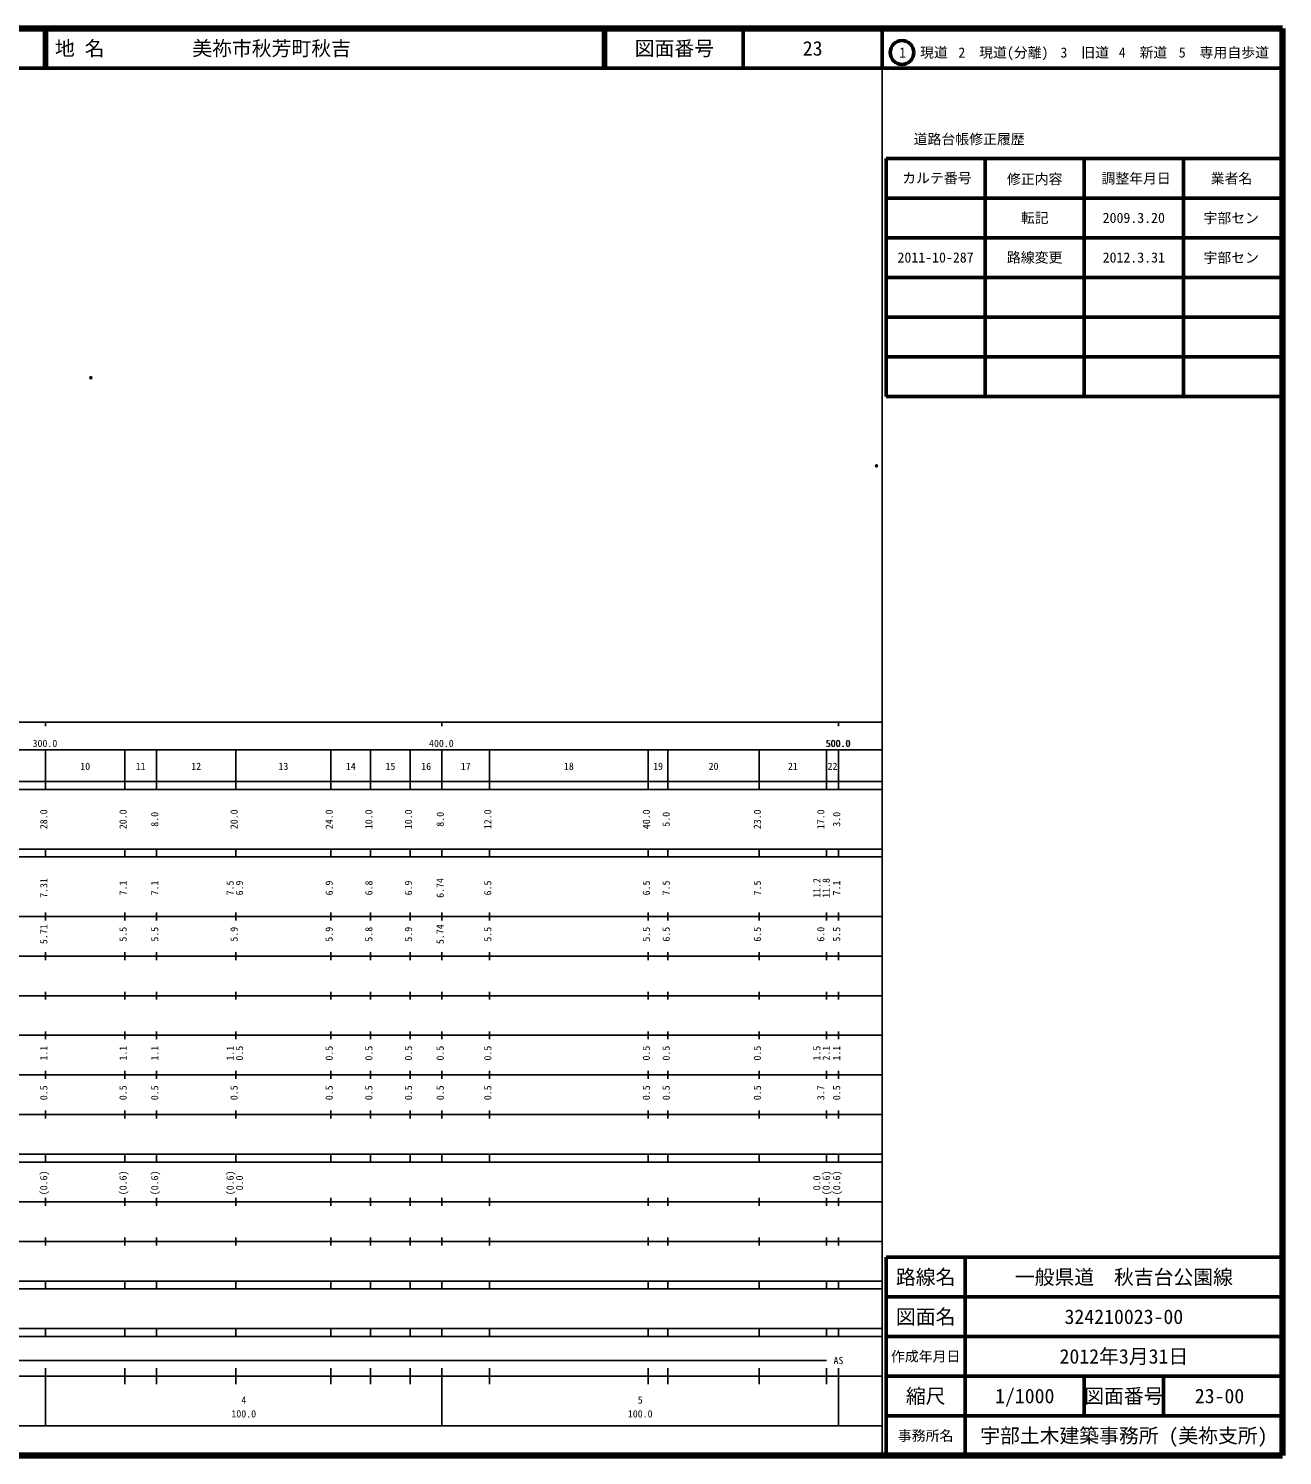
# Model space of a CAD drawing. Units: millimetres on the paper. Extents: x 40 to 680, y 20 to 380.
# Drawn here: x 363.7 to 680, y 20 to 380 of the extents above; entities that cross this region are included whole.
import ezdxf
from ezdxf.enums import TextEntityAlignment as Align

# ---------------------------------------------------------------- set-up
doc = ezdxf.new("R2010")
doc.units = ezdxf.units.MM
doc.header["$PDMODE"] = 32
doc.header["$PDSIZE"] = 0.5
doc.layers.add('M-OTRS', color=6, linetype='Continuous')
doc.layers.add('M-TTL-TXT', color=7, linetype='Continuous')
for name, color, linetype, lineweight in [('M-TTL', 2, 'Continuous', 140), ('M-TTL-BAND', 7, 'Continuous', 25), ('M-TTL-FRAM', 2, 'Continuous', 50), ('M-TTL-LINE', 7, 'Continuous', 50)]:
    doc.layers.add(name, color=color, linetype=linetype, lineweight=lineweight)
doc.styles.add('ＭＳ ゴシック', font='')
doc.styles.get('ＭＳ ゴシック').set_extended_font_data('MS Gothic')

msp = doc.modelspace()

# ---------------------------------------------------------------- linework, layer by layer
at = {"layer": 'M-OTRS'}
for p in [(379.416, 291.91), (577.604, 269.685)]:
    msp.add_point(p, dxfattribs=at)
at = {"layer": 'M-TTL'}
for p, q in [((680, 380), (40, 380)), ((680, 20), (680, 380)), ((40, 20), (680, 20))]:
    msp.add_line(p, q, dxfattribs=at)
at = {"layer": 'M-TTL-BAND'}
for p, q in [((579, 20), (579, 370)), ((40, 205), (579, 205)), ((368, 205), (368, 204)), ((468, 205), (468, 204)), ((568, 205), (568, 204)), ((68, 198), (579, 198)), ((368, 188), (368, 198)), ((388, 188), (388, 198)), ((396, 188), (396, 198)), ((416, 188), (416, 198)), ((440, 188), (440, 198)), ((450, 188), (450, 198)), ((460, 188), (460, 198)), ((468, 188), (468, 198)), ((480, 188), (480, 198)), ((520, 188), (520, 198)), ((525, 188), (525, 198)), ((548, 188), (548, 198)), ((565, 188), (565, 198)), ((568, 188), (568, 198)), ((40, 190), (579, 190)), ((40, 188), (579, 188)), ((40, 173), (579, 173)), ((368, 171), (368, 173)), ((388, 171), (388, 173)), ((396, 171), (396, 173)), ((416, 171), (416, 173)), ((440, 171), (440, 173)), ((450, 171), (450, 173)), ((460, 171), (460, 173)), ((468, 171), (468, 173)), ((480, 171), (480, 173)), ((520, 171), (520, 173)), ((525, 171), (525, 173)), ((548, 171), (548, 173)), ((565, 171), (565, 173)), ((568, 171), (568, 173)), ((40, 171), (579, 171)), ((40, 156), (579, 156)), ((368, 155), (368, 157)), ((388, 155), (388, 157)), ((396, 155), (396, 157)), ((416, 155), (416, 157)), ((440, 155), (440, 157)), ((450, 155), (450, 157)), ((460, 155), (460, 157)), ((468, 155), (468, 157)), ((480, 155), (480, 157)), ((520, 155), (520, 157)), ((525, 155), (525, 157)), ((548, 155), (548, 157)), ((565, 155), (565, 157)), ((568, 155), (568, 157)), ((46, 146), (579, 146)), ((368, 145), (368, 147)), ((388, 145), (388, 147)), ((396, 145), (396, 147)), ((416, 145), (416, 147)), ((440, 145), (440, 147)), ((450, 145), (450, 147)), ((460, 145), (460, 147)), ((468, 145), (468, 147)), ((480, 145), (480, 147)), ((520, 145), (520, 147)), ((525, 145), (525, 147)), ((548, 145), (548, 147)), ((565, 145), (565, 147)), ((568, 145), (568, 147)), ((368, 135), (368, 137)), ((388, 135), (388, 137)), ((396, 135), (396, 137)), ((416, 135), (416, 137)), ((440, 135), (440, 137)), ((450, 135), (450, 137)), ((460, 135), (460, 137)), ((468, 135), (468, 137)), ((480, 135), (480, 137)), ((520, 135), (520, 137)), ((525, 135), (525, 137)), ((548, 135), (548, 137)), ((565, 135), (565, 137)), ((568, 135), (568, 137)), ((52, 136), (579, 136)), ((46, 126), (579, 126)), ((368, 125), (368, 127)), ((388, 125), (388, 127)), ((396, 125), (396, 127)), ((416, 125), (416, 127)), ((440, 125), (440, 127)), ((450, 125), (450, 127)), ((460, 125), (460, 127)), ((468, 125), (468, 127)), ((480, 125), (480, 127)), ((520, 125), (520, 127)), ((525, 125), (525, 127)), ((548, 125), (548, 127)), ((565, 125), (565, 127)), ((568, 125), (568, 127)), ((52, 116), (579, 116)), ((368, 115), (368, 117)), ((388, 115), (388, 117)), ((396, 115), (396, 117)), ((416, 115), (416, 117)), ((440, 115), (440, 117)), ((450, 115), (450, 117)), ((460, 115), (460, 117)), ((468, 115), (468, 117)), ((480, 115), (480, 117)), ((520, 115), (520, 117)), ((525, 115), (525, 117)), ((548, 115), (548, 117)), ((565, 115), (565, 117)), ((568, 115), (568, 117)), ((46, 106), (579, 106)), ((368, 105), (368, 107)), ((388, 105), (388, 107)), ((396, 105), (396, 107)), ((416, 105), (416, 107)), ((440, 105), (440, 107)), ((450, 105), (450, 107)), ((460, 105), (460, 107)), ((468, 105), (468, 107)), ((480, 105), (480, 107)), ((520, 105), (520, 107)), ((525, 105), (525, 107)), ((548, 105), (548, 107)), ((565, 105), (565, 107)), ((568, 105), (568, 107)), ((40, 96), (579, 96)), ((40, 94), (579, 94)), ((368, 94), (368, 96)), ((388, 94), (388, 96)), ((396, 94), (396, 96)), ((416, 94), (416, 96)), ((440, 94), (440, 96)), ((450, 94), (450, 96)), ((460, 94), (460, 96)), ((468, 94), (468, 96)), ((480, 94), (480, 96)), ((520, 94), (520, 96)), ((525, 94), (525, 96)), ((548, 94), (548, 96)), ((565, 94), (565, 96)), ((568, 94), (568, 96)), ((49, 84), (579, 84)), ((368, 83), (368, 85)), ((388, 83), (388, 85)), ((396, 83), (396, 85)), ((416, 83), (416, 85)), ((440, 83), (440, 85)), ((450, 83), (450, 85)), ((460, 83), (460, 85)), ((468, 83), (468, 85)), ((480, 83), (480, 85)), ((520, 83), (520, 85)), ((525, 83), (525, 85)), ((548, 83), (548, 85)), ((565, 83), (565, 85)), ((568, 83), (568, 85)), ((40, 74), (579, 74)), ((368, 73), (368, 75)), ((388, 73), (388, 75)), ((396, 73), (396, 75)), ((416, 73), (416, 75)), ((440, 73), (440, 75)), ((450, 73), (450, 75)), ((460, 73), (460, 75)), ((468, 73), (468, 75)), ((480, 73), (480, 75)), ((520, 73), (520, 75)), ((525, 73), (525, 75)), ((548, 73), (548, 75)), ((565, 73), (565, 75)), ((568, 73), (568, 75)), ((40, 64), (579, 64)), ((40, 62), (579, 62)), ((368, 62), (368, 64)), ((388, 62), (388, 64)), ((396, 62), (396, 64)), ((416, 62), (416, 64)), ((440, 62), (440, 64)), ((450, 62), (450, 64)), ((460, 62), (460, 64)), ((468, 62), (468, 64)), ((480, 62), (480, 64)), ((520, 62), (520, 64)), ((525, 62), (525, 64)), ((548, 62), (548, 64)), ((565, 62), (565, 64)), ((568, 62), (568, 64)), ((40, 52), (579, 52)), ((368, 50), (368, 52)), ((388, 50), (388, 52)), ((396, 50), (396, 52)), ((416, 50), (416, 52)), ((440, 50), (440, 52)), ((450, 50), (450, 52)), ((460, 50), (460, 52)), ((468, 50), (468, 52)), ((480, 50), (480, 52)), ((520, 50), (520, 52)), ((525, 50), (525, 52)), ((548, 50), (548, 52)), ((565, 50), (565, 52)), ((568, 50), (568, 52)), ((40, 50), (579, 50)), ((71, 44), (565, 44)), ((40, 40), (579, 40)), ((368, 27.5), (368, 42)), ((388, 38), (388, 42)), ((396, 38), (396, 42)), ((416, 38), (416, 42)), ((440, 38), (440, 42)), ((450, 38), (450, 42)), ((460, 38), (460, 42)), ((468, 27.5), (468, 42)), ((480, 38), (480, 42)), ((520, 38), (520, 42)), ((525, 38), (525, 42)), ((548, 38), (548, 42)), ((565, 38), (565, 42)), ((568, 27.5), (568, 42)), ((68, 27.5), (579, 27.5))]:
    msp.add_line(p, q, dxfattribs=at)
at = {"layer": 'M-TTL-FRAM'}
for p, q in [((580, 347.197), (580, 287.197)), ((580, 347.197), (680, 347.197)), ((580, 287.197), (680, 287.197)), ((680, 70), (580, 70)), ((580, 70), (580, 20))]:
    msp.add_line(p, q, dxfattribs=at)
at = {"layer": 'M-TTL-LINE'}
for p, q in [((367.75, 380), (367.75, 370)), ((368.25, 380), (368.25, 370)), ((508.747, 380), (508.747, 370)), ((509.247, 380), (509.247, 370)), ((543.997, 380), (543.997, 370)), ((579, 380), (579, 370)), ((40, 370), (680, 370)), ((605, 347.197), (605, 287.197)), ((630, 347.197), (630, 287.197)), ((655, 347.197), (655, 287.197)), ((580, 337.197), (680, 337.197)), ((580, 327.197), (680, 327.197)), ((580, 317.197), (680, 317.197)), ((580, 307.197), (680, 307.197)), ((580, 297.197), (680, 297.197)), ((600, 70), (600, 20)), ((680, 60), (580, 60)), ((680, 50), (580, 50)), ((680, 40), (580, 40)), ((630, 40), (630, 30)), ((650, 40), (650, 30)), ((680, 30), (580, 30))]:
    msp.add_line(p, q, dxfattribs=at)
msp.add_circle((584.031, 373.958), 3, dxfattribs=at)

# ---------------------------------------------------------------- texts
at = {"layer": 'M-TTL-BAND', "style": 'ＭＳ ゴシック'}
for s, p in [('300.0', (367.844, 198.195)), ('400.0', (467.844, 198.195)), ('500.0', (567.844, 198.195)), ('500.0', (568, 198.195)), ('10', (378, 192.405)), ('11', (392, 192.405)), ('12', (406, 192.405)), ('13', (428, 192.405)), ('14', (445, 192.405)), ('15', (455, 192.405)), ('16', (464, 192.405)), ('17', (474, 192.405)), ('18', (500, 192.405)), ('19', (522.5, 192.405)), ('20', (536.5, 192.405)), ('21', (556.5, 192.405)), ('22', (566.5, 192.405)), ('AS', (568, 42.5)), ('4', (418, 32.523)), ('5', (518, 32.523)), ('100.0', (418, 29.033)), ('100.0', (518, 29.033))]:
    msp.add_text(s, height=1.833, dxfattribs=at).set_placement(p, align=Align.BOTTOM_CENTER)
for s, p in [('28.0', (369, 180.5)), ('20.0', (389, 180.5)), ('8.0', (397, 180.5)), ('20.0', (417, 180.5)), ('24.0', (441, 180.5)), ('10.0', (451, 180.5)), ('10.0', (461, 180.5)), ('8.0', (469, 180.5)), ('12.0', (481, 180.5)), ('40.0', (521, 180.5)), ('5.0', (526, 180.5)), ('23.0', (549, 180.5)), ('17.0', (565, 180.5)), ('3.0', (569, 180.5)), ('7.31', (369, 163.174)), ('7.1', (389, 163.174)), ('7.1', (397, 163.174)), ('7.5', (416, 163.174)), ('6.9', (418.37, 163.174)), ('6.9', (441, 163.174)), ('6.8', (451, 163.174)), ('6.9', (461, 163.174)), ('6.74', (469, 163.174)), ('6.5', (481, 163.174)), ('6.5', (521, 163.174)), ('7.5', (526, 163.174)), ('7.5', (549, 163.174)), ('11.2', (564, 163.174)), ('11.8', (566.37, 163.174)), ('7.1', (569, 163.174)), ('5.71', (369, 151.5)), ('5.5', (389, 151.5)), ('5.5', (397, 151.5)), ('5.9', (417, 151.5)), ('5.9', (441, 151.5)), ('5.8', (451, 151.5)), ('5.9', (461, 151.5)), ('5.74', (469, 151.5)), ('5.5', (481, 151.5)), ('5.5', (521, 151.5)), ('6.5', (526, 151.5)), ('6.5', (549, 151.5)), ('6.0', (565, 151.5)), ('5.5', (569, 151.5)), ('1.1', (369, 121.5)), ('1.1', (389, 121.5)), ('1.1', (397, 121.5)), ('1.1', (416, 121.5)), ('0.5', (418.37, 121.5)), ('0.5', (441, 121.5)), ('0.5', (451, 121.5)), ('0.5', (461, 121.5)), ('0.5', (469, 121.5)), ('0.5', (481, 121.5)), ('0.5', (521, 121.5)), ('0.5', (526, 121.5)), ('0.5', (549, 121.5)), ('1.5', (564, 121.5)), ('2.1', (566.37, 121.5)), ('1.1', (569, 121.5)), ('0.5', (369, 111.5)), ('0.5', (389, 111.5)), ('0.5', (397, 111.5)), ('0.5', (417, 111.5)), ('0.5', (441, 111.5)), ('0.5', (451, 111.5)), ('0.5', (461, 111.5)), ('0.5', (469, 111.5)), ('0.5', (481, 111.5)), ('0.5', (521, 111.5)), ('0.5', (526, 111.5)), ('0.5', (549, 111.5)), ('3.7', (565, 111.5)), ('0.5', (569, 111.5)), ('(0.6)', (369, 88.764)), ('(0.6)', (389, 88.764)), ('(0.6)', (397, 88.764)), ('(0.6)', (416, 88.764)), ('0.0', (418.37, 88.764)), ('0.0', (564, 88.764)), ('(0.6)', (566.37, 88.764)), ('(0.6)', (569, 88.764))]:
    msp.add_text(s, height=1.833, rotation=90, dxfattribs=at).set_placement(p, align=Align.BOTTOM_CENTER)
at = {"layer": 'M-TTL-TXT', "style": 'ＭＳ ゴシック'}
for s, p in [('地 名', (370.38, 375)), ('美祢市秋芳町秋吉', (405.024, 375))]:
    msp.add_text(s, height=3.666, dxfattribs=at).set_placement(p, align=Align.MIDDLE_LEFT)
for s, height, p in [('図面番号', 3.666, (526.622, 375)), ('23', 3.666, (561.497, 375)), ('1\u3000現道', 2.566, (589.448, 373.958)), ('2\u3000現道(分離)', 2.566, (609.619, 373.958)), ('3\u3000旧道', 2.566, (630.121, 373.958)), ('4\u3000新道', 2.566, (644.824, 373.958)), ('5\u3000専用自歩道', 2.566, (665.228, 373.958)), ('道路台帳修正履歴', 2.566, (600.968, 352.113)), ('カルテ番号', 2.566, (592.839, 342.277)), ('修正内容', 2.566, (617.509, 342.023)), ('調整年月日', 2.566, (643.089, 342.197)), ('業者名', 2.566, (667.134, 342.197)), ('転記', 2.566, (617.5, 332.245)), ('2009.3.20', 2.566, (642.5, 332.245)), ('宇部セン', 2.566, (667.077, 332.189)), ('2011-10-287', 2.566, (592.5, 322.245)), ('路線変更', 2.566, (617.5, 322.245)), ('2012.3.31', 2.566, (642.5, 322.245)), ('宇部セン', 2.566, (667.077, 322.189)), ('路線名', 3.666, (590, 65)), ('路線名', 3.666, (590, 65)), ('一般県道\u3000秋吉台公園線', 3.666, (640, 65)), ('図面名', 3.666, (590, 55)), ('図面名', 3.666, (590, 55)), ('324210023-00', 3.666, (640, 55)), ('2012年3月31日', 3.666, (640, 45)), ('作成年月日', 2.566, (590, 45)), ('作成年月日', 2.566, (590, 45)), ('縮尺', 3.666, (590, 35)), ('縮尺', 3.666, (590, 35)), ('1/1000', 3.666, (615, 35)), ('図面番号', 3.666, (640, 35)), ('図面番号', 3.666, (640, 35)), ('23-00', 3.666, (664.125, 35)), ('事務所名', 2.566, (590, 25)), ('事務所名', 2.566, (590, 25)), ('宇部土木建築事務所 (美祢支所)', 3.666, (640, 25))]:
    msp.add_text(s, height=height, dxfattribs=at).set_placement(p, align=Align.MIDDLE_CENTER)

doc.saveas('drawing.dxf')
